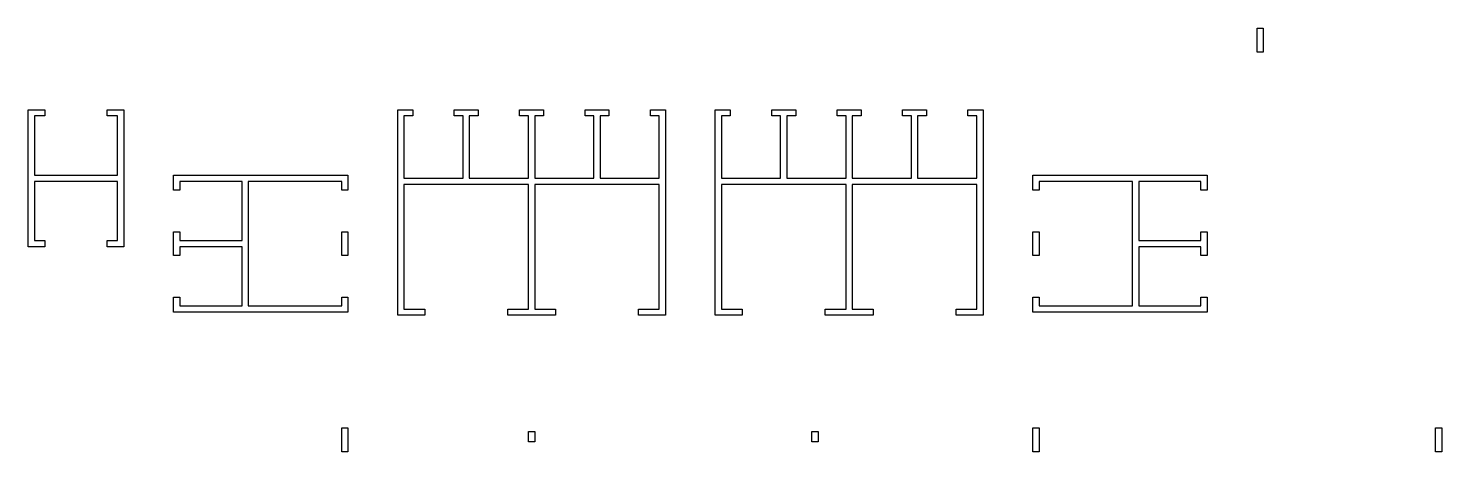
# Model space of a CAD drawing. Header units: metres. Extents: x 554 to 622.1, y 18.9 to 39.3.
import ezdxf

# ---------------------------------------------------------------- set-up
doc = ezdxf.new("R2010")
doc.units = ezdxf.units.M
doc.layers.add('Default', color=7, linetype='Continuous')

msp = doc.modelspace()

# ---------------------------------------------------------------- linework, layer by layer
at = {"layer": 'Default', "color": 1, "true_color": 0xff0000}
for points in [[(613.539, 39.342), (613.539, 38.192), (613.239, 38.192), (613.239, 39.342)], [(554.839, 29.117), (554.839, 28.817), (554.039, 28.817), (554.039, 35.417), (554.839, 35.417), (554.839, 35.117), (554.339, 35.117), (554.339, 32.267), (558.339, 32.267), (558.339, 35.117), (557.839, 35.117), (557.839, 35.417), (558.639, 35.417), (558.639, 28.817), (557.839, 28.817), (557.839, 29.117), (558.339, 29.117), (558.339, 31.967), (554.339, 31.967), (554.339, 29.117)], [(584.014, 35.417), (584.739, 35.417), (584.739, 25.517), (583.439, 25.517), (583.439, 25.817), (584.439, 25.817), (584.439, 31.817), (578.439, 31.817), (578.439, 25.817), (579.439, 25.817), (579.439, 25.517), (577.139, 25.517), (577.139, 25.817), (578.139, 25.817), (578.139, 31.817), (572.139, 31.817), (572.139, 25.817), (573.139, 25.817), (573.139, 25.517), (571.839, 25.517), (571.839, 35.417), (572.564, 35.417), (572.564, 35.117), (572.139, 35.117), (572.139, 32.117), (574.989, 32.117), (574.989, 35.117), (574.564, 35.117), (574.564, 35.417), (575.714, 35.417), (575.714, 35.117), (575.289, 35.117), (575.289, 32.117), (578.139, 32.117), (578.139, 35.117), (577.714, 35.117), (577.714, 35.417), (578.864, 35.417), (578.864, 35.117), (578.439, 35.117), (578.439, 32.117), (581.289, 32.117), (581.289, 35.117), (580.864, 35.117), (580.864, 35.417), (582.014, 35.417), (582.014, 35.117), (581.589, 35.117), (581.589, 32.117), (584.439, 32.117), (584.439, 35.117), (584.014, 35.117)], [(599.314, 35.417), (600.039, 35.417), (600.039, 25.517), (598.739, 25.517), (598.739, 25.817), (599.739, 25.817), (599.739, 31.817), (593.739, 31.817), (593.739, 25.817), (594.739, 25.817), (594.739, 25.517), (592.439, 25.517), (592.439, 25.817), (593.439, 25.817), (593.439, 31.817), (587.439, 31.817), (587.439, 25.817), (588.439, 25.817), (588.439, 25.517), (587.139, 25.517), (587.139, 35.417), (587.864, 35.417), (587.864, 35.117), (587.439, 35.117), (587.439, 32.117), (590.289, 32.117), (590.289, 35.117), (589.864, 35.117), (589.864, 35.417), (591.014, 35.417), (591.014, 35.117), (590.589, 35.117), (590.589, 32.117), (593.439, 32.117), (593.439, 35.117), (593.014, 35.117), (593.014, 35.417), (594.164, 35.417), (594.164, 35.117), (593.739, 35.117), (593.739, 32.117), (596.589, 32.117), (596.589, 35.117), (596.164, 35.117), (596.164, 35.417), (597.314, 35.417), (597.314, 35.117), (596.889, 35.117), (596.889, 32.117), (599.739, 32.117), (599.739, 35.117), (599.314, 35.117)], [(561.039, 32.267), (569.439, 32.267), (569.439, 31.542), (569.139, 31.542), (569.139, 31.967), (564.639, 31.967), (564.639, 25.967), (569.139, 25.967), (569.139, 26.392), (569.439, 26.392), (569.439, 25.667), (561.039, 25.667), (561.039, 26.392), (561.339, 26.392), (561.339, 25.967), (564.339, 25.967), (564.339, 28.817), (561.339, 28.817), (561.339, 28.392), (561.039, 28.392), (561.039, 29.542), (561.339, 29.542), (561.339, 29.117), (564.339, 29.117), (564.339, 31.967), (561.339, 31.967), (561.339, 31.542), (561.039, 31.542)], [(602.739, 31.542), (602.439, 31.542), (602.439, 32.267), (610.839, 32.267), (610.839, 31.542), (610.539, 31.542), (610.539, 31.967), (607.539, 31.967), (607.539, 29.117), (610.539, 29.117), (610.539, 29.542), (610.839, 29.542), (610.839, 28.392), (610.539, 28.392), (610.539, 28.817), (607.539, 28.817), (607.539, 25.967), (610.539, 25.967), (610.539, 26.392), (610.839, 26.392), (610.839, 25.667), (602.439, 25.667), (602.439, 26.392), (602.739, 26.392), (602.739, 25.967), (607.239, 25.967), (607.239, 31.967), (602.739, 31.967)], [(569.139, 29.542), (569.439, 29.542), (569.439, 28.392), (569.139, 28.392)], [(602.439, 29.542), (602.739, 29.542), (602.739, 28.392), (602.439, 28.392)], [(569.139, 20.092), (569.439, 20.092), (569.439, 18.942), (569.139, 18.942)], [(578.439, 19.417), (578.139, 19.417), (578.139, 19.917), (578.439, 19.917)], [(592.089, 19.417), (591.789, 19.417), (591.789, 19.917), (592.089, 19.917)], [(602.739, 20.092), (602.739, 18.942), (602.439, 18.942), (602.439, 20.092)], [(621.839, 20.092), (622.139, 20.092), (622.139, 18.942), (621.839, 18.942)]]:
    msp.add_lwpolyline(points, close=True, dxfattribs=at)

doc.saveas('drawing.dxf')
